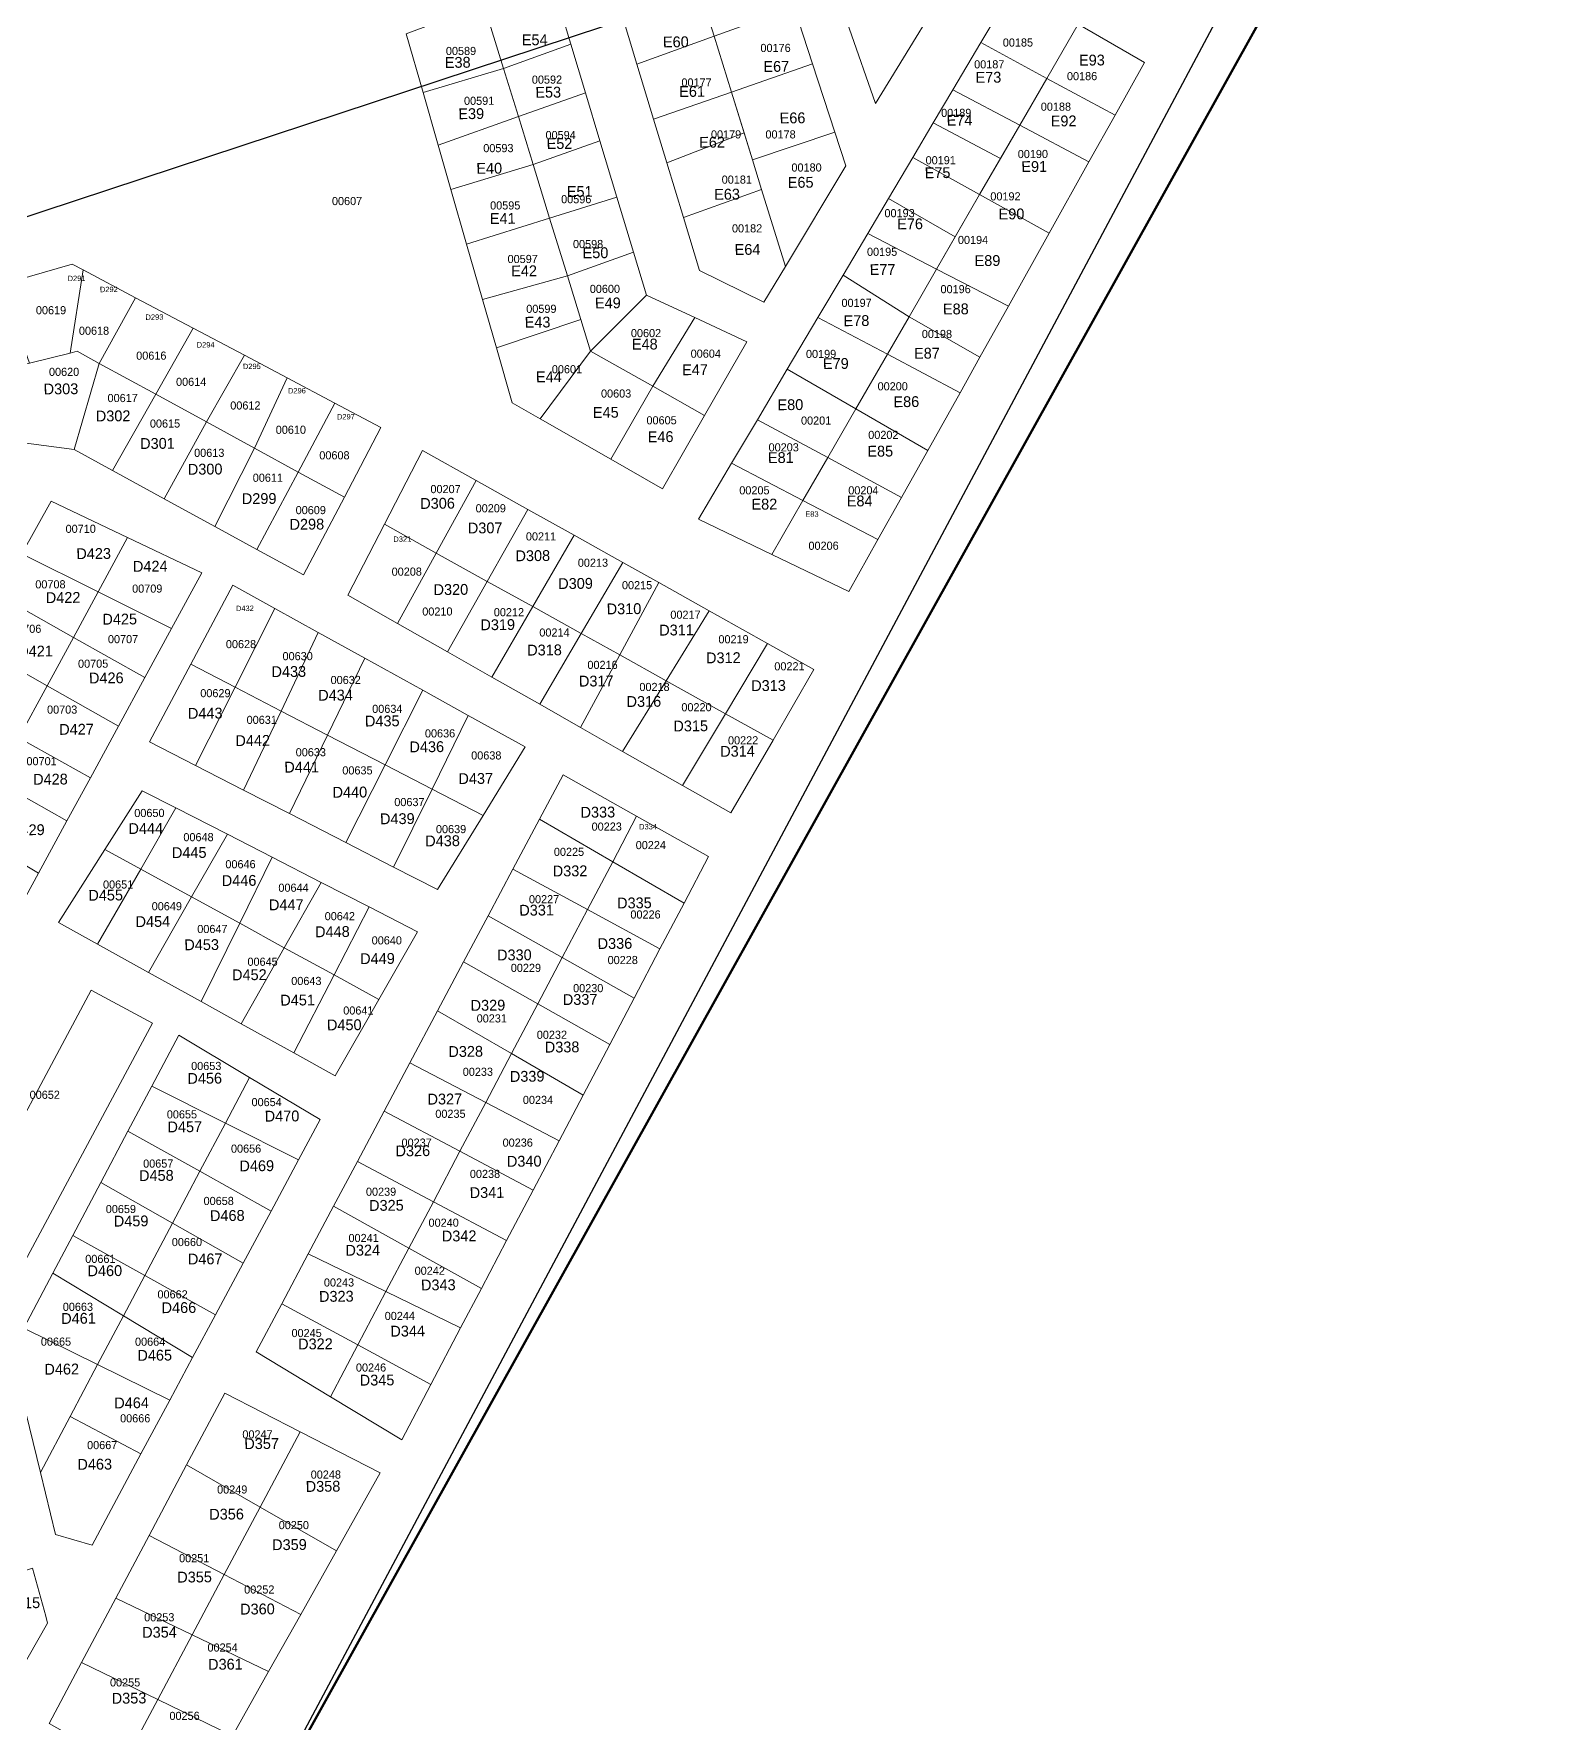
# Model space of a CAD drawing. Header units: metres. Extents: x 245225 to 248406, y 1633796 to 1637634.
# Drawn here: x 248127.4 to 248405.6, y 1634529 to 1634840.9 of the extents above; entities that cross this region are included whole.
import ezdxf
from ezdxf.enums import TextEntityAlignment as Align

# ---------------------------------------------------------------- set-up
doc = ezdxf.new("R2010")
doc.units = ezdxf.units.M
doc.header["$MEASUREMENT"] = 0
for name, color, linetype in [('historique_numero_parcelle', 7, 'Continuous'), ('limites_sections', 7, 'Continuous'), ('numero_lot', 7, 'Continuous')]:
    doc.layers.add(name, color=color, linetype=linetype)
doc.layers.add('Limites_Communes', color=7, linetype='Continuous', lineweight=211, plot=False)
doc.layers.add('LIMITES_PARCELLES', color=7, linetype='Continuous', lineweight=0, true_color=0xffffff)
doc.styles.add('Style-FANCY', font='FANCY.shx')
doc.styles.add('Style-WORKING', font='WORKING.shx')

msp = doc.modelspace()

# ---------------------------------------------------------------- linework, layer by layer
at = {"layer": 'Limites_Communes', "color": 210, "lineweight": 80, "flags": 128}
msp.add_lwpolyline([(248359.7581, 1635572.275), (248054, 1635163), (248403, 1634932), (247921.6958, 1634066.3692), (247944, 1634048), (247854, 1633828), (247757.3136, 1633862.8869), (247659.1646, 1633895.42), (247213.4779, 1634048.8798)], dxfattribs=at)
at = {"layer": 'limites_parcelles', "flags": 128}
for points in [[(248244.262, 1634817.111), (248258.514, 1634822.616), (248260.06, 1634817.628), (248261.749, 1634812.175), (248247.321, 1634807.023), (248244.262, 1634817.111)], [(248266.148, 1634797.978), (248261.749, 1634812.175), (248260.06, 1634817.628), (248275.268, 1634822.735), (248277.282, 1634816.534), (248266.148, 1634797.978)], [(248266.148, 1634797.978), (248262.201, 1634791.398), (248250.294, 1634797.219), (248247.321, 1634807.023), (248261.749, 1634812.175), (248266.148, 1634797.978)], [(248225.937, 1634796.203), (248238.112, 1634800.601), (248240.505, 1634792.655), (248230.209, 1634782.33), (248228.405, 1634788.19), (248225.937, 1634796.203)], [(248136.52, 1634797.34), (248134.175, 1634781.985), (248126.633, 1634780.115), (248121.554, 1634794.625), (248134.495, 1634798.411), (248136.52, 1634797.34)], [(248146.237, 1634792.2), (248139.51, 1634780.062), (248135.421, 1634782.294), (248134.175, 1634781.985), (248136.52, 1634797.34), (248146.237, 1634792.2)], [(248230.209, 1634782.33), (248220.918, 1634769.83), (248215.7, 1634772.811), (248212.806, 1634782.915), (248228.405, 1634788.19), (248230.209, 1634782.33)], [(248139.51, 1634780.062), (248134.892, 1634764.148), (248126.028, 1634765.338), (248122.616, 1634779.119), (248126.633, 1634780.115), (248134.175, 1634781.985), (248135.421, 1634782.294), (248139.51, 1634780.062)], [(248139.214, 1634595.227), (248134.147, 1634585.647), (248128.664, 1634575.281), (248123.25, 1634597.46), (248125.621, 1634601.948), (248139.214, 1634595.227)], [(248147.223, 1634578.729), (248138.199, 1634561.873), (248131.452, 1634563.858), (248128.664, 1634575.281), (248134.147, 1634585.647), (248147.223, 1634578.729)], [(248129.997, 1634547.453), (248120.982, 1634531.757), (248117.522, 1634533.101), (248114.506, 1634544.452), (248112.294, 1634552.852), (248127.172, 1634557.629), (248129.631, 1634548.773), (248129.997, 1634547.453)]]:
    msp.add_lwpolyline(points, close=True, dxfattribs=at)
at = {"layer": 'limites_parcelles'}
for points in [[(248299.428, 1634855.295), (248282.759, 1634828.043), (248268.207, 1634869.848)], [(248267.792, 1634845.763), (248252.979, 1634840.481), (248250.062, 1634849.898), (248264.975, 1634854.44)], [(248226.552, 1634838.991), (248214.143, 1634834.501), (248210.525, 1634846.252), (248222.976, 1634850.864)], [(248252.979, 1634840.481), (248238.748, 1634835.292), (248235.65, 1634845.508), (248250.062, 1634849.898)], [(248320.18, 1634842.708), (248314.399, 1634832.698), (248302.227, 1634839.285), (248308.304, 1634849.541)], [(248214.143, 1634834.501), (248199.301, 1634830.07), (248196.187, 1634840.942), (248210.525, 1634846.252)], [(248252.979, 1634840.481), (248267.792, 1634845.763), (248271.155, 1634835.405), (248256.177, 1634830.159)], [(248238.748, 1634835.292), (248252.979, 1634840.481), (248256.177, 1634830.159), (248241.829, 1634825.133)], [(248326.994, 1634825.882), (248314.399, 1634832.698), (248320.18, 1634842.708), (248332.448, 1634835.65)], [(248214.143, 1634834.501), (248226.552, 1634838.991), (248229.244, 1634830.049), (248216.875, 1634825.631)], [(248314.399, 1634832.698), (248309.393, 1634824.03), (248297.057, 1634830.561), (248302.227, 1634839.285)], [(248199.301, 1634830.07), (248214.143, 1634834.501), (248216.875, 1634825.631), (248202.085, 1634820.349)], [(248275.268, 1634822.735), (248260.06, 1634817.628), (248256.177, 1634830.159), (248271.155, 1634835.405)], [(248326.994, 1634825.882), (248322.18, 1634817.261), (248309.393, 1634824.03), (248314.399, 1634832.698)], [(248231.923, 1634821.154), (248219.605, 1634816.765), (248216.875, 1634825.631), (248229.244, 1634830.049)], [(248258.514, 1634822.616), (248244.262, 1634817.111), (248241.829, 1634825.133), (248256.177, 1634830.159)], [(248305.836, 1634817.87), (248293.447, 1634824.468), (248297.057, 1634830.561), (248309.393, 1634824.03)], [(248219.605, 1634816.765), (248204.434, 1634812.147), (248202.085, 1634820.349), (248216.875, 1634825.631)], [(248305.836, 1634817.87), (248301.998, 1634811.225), (248289.657, 1634818.073), (248293.447, 1634824.468)], [(248322.18, 1634817.261), (248314.833, 1634804.103), (248301.998, 1634811.225), (248309.393, 1634824.03)], [(248219.605, 1634816.765), (248231.923, 1634821.154), (248235.049, 1634810.774), (248222.644, 1634806.896)], [(248204.434, 1634812.147), (248219.605, 1634816.765), (248222.644, 1634806.896), (248207.311, 1634802.103)], [(248297.504, 1634803.442), (248285.164, 1634810.491), (248289.657, 1634818.073), (248301.998, 1634811.225)], [(248238.112, 1634800.601), (248225.937, 1634796.203), (248222.644, 1634806.896), (248235.049, 1634810.774)], [(248297.504, 1634803.442), (248294.06, 1634797.479), (248281.357, 1634804.068), (248285.164, 1634810.491)], [(248314.833, 1634804.103), (248307.299, 1634790.611), (248294.06, 1634797.479), (248301.998, 1634811.225)], [(248225.937, 1634796.203), (248210.248, 1634791.848), (248207.311, 1634802.103), (248222.644, 1634806.896)], [(248288.97, 1634788.664), (248276.798, 1634796.374), (248281.357, 1634804.068), (248294.06, 1634797.479)], [(248302.05, 1634781.211), (248288.97, 1634788.664), (248294.06, 1634797.479), (248307.299, 1634790.611)], [(248210.248, 1634791.848), (248225.937, 1634796.203), (248228.405, 1634788.19), (248212.806, 1634782.915)], [(248288.97, 1634788.664), (248284.983, 1634781.761), (248272.169, 1634788.562), (248276.798, 1634796.374)], [(248156.868, 1634786.576), (248149.942, 1634774.366), (248139.51, 1634780.062), (248146.237, 1634792.2)], [(248249.43, 1634788.511), (248241.71, 1634775.842), (248230.209, 1634782.33), (248240.505, 1634792.655)], [(248241.71, 1634775.842), (248249.43, 1634788.511), (248259.026, 1634784.056), (248251.237, 1634770.468)], [(248279.153, 1634771.665), (248266.494, 1634778.986), (248272.169, 1634788.562), (248284.983, 1634781.761)], [(248302.05, 1634781.211), (248298.385, 1634774.646), (248284.983, 1634781.761), (248288.97, 1634788.664)], [(248166.312, 1634781.58), (248159.283, 1634769.266), (248149.942, 1634774.366), (248156.868, 1634786.576)], [(248174.207, 1634777.403), (248168.191, 1634764.403), (248159.283, 1634769.266), (248166.312, 1634781.58)], [(248241.71, 1634775.842), (248233.92, 1634762.4), (248220.918, 1634769.83), (248230.209, 1634782.33)], [(248292.432, 1634763.986), (248279.153, 1634771.665), (248284.983, 1634781.761), (248298.385, 1634774.646)], [(248149.942, 1634774.366), (248141.953, 1634760.286), (248134.892, 1634764.148), (248139.51, 1634780.062)], [(248279.153, 1634771.665), (248273.957, 1634762.668), (248260.973, 1634769.669), (248266.494, 1634778.986)], [(248183.016, 1634772.744), (248176.247, 1634760.004), (248168.191, 1634764.403), (248174.207, 1634777.403)], [(248233.92, 1634762.4), (248241.71, 1634775.842), (248251.237, 1634770.468), (248243.481, 1634756.936)], [(248159.283, 1634769.266), (248151.496, 1634755.067), (248141.953, 1634760.286), (248149.942, 1634774.366)], [(248184.755, 1634755.359), (248176.247, 1634760.004), (248183.016, 1634772.744), (248191.513, 1634768.249)], [(248292.432, 1634763.986), (248287.591, 1634755.315), (248273.957, 1634762.668), (248279.153, 1634771.665)], [(248168.191, 1634764.403), (248160.86, 1634749.946), (248151.496, 1634755.067), (248159.283, 1634769.266)], [(248269.383, 1634754.749), (248256.203, 1634761.62), (248260.973, 1634769.669), (248273.957, 1634762.668)], [(248176.247, 1634760.004), (248168.602, 1634745.713), (248160.86, 1634749.946), (248168.191, 1634764.403)], [(248209.096, 1634758.46), (248201.708, 1634745.041), (248192.136, 1634750.356), (248199.188, 1634764.013)], [(248283.241, 1634747.526), (248269.383, 1634754.749), (248273.957, 1634762.668), (248287.591, 1634755.315)], [(248184.755, 1634755.359), (248177.225, 1634740.997), (248168.602, 1634745.713), (248176.247, 1634760.004)], [(248269.383, 1634754.749), (248263.632, 1634744.79), (248250.096, 1634751.314), (248256.203, 1634761.62)], [(248218.624, 1634753.12), (248211.111, 1634739.82), (248201.708, 1634745.041), (248209.096, 1634758.46)], [(248144.732, 1634747.921), (248139.31, 1634737.901), (248125.206, 1634744.929), (248130.659, 1634754.623)], [(248227.171, 1634748.33), (248219.509, 1634735.157), (248211.111, 1634739.82), (248218.624, 1634753.12)], [(248283.241, 1634747.526), (248277.879, 1634737.922), (248263.632, 1634744.79), (248269.383, 1634754.749)], [(248201.708, 1634745.041), (248194.553, 1634732.045), (248185.375, 1634737.262), (248192.136, 1634750.356)], [(248152.87, 1634731.145), (248139.31, 1634737.901), (248144.732, 1634747.921), (248158.44, 1634741.393)], [(248236.133, 1634743.308), (248228.455, 1634730.19), (248219.509, 1634735.157), (248227.171, 1634748.33)], [(248139.31, 1634737.901), (248134.755, 1634729.483), (248120.894, 1634737.263), (248125.206, 1634744.929)], [(248211.111, 1634739.82), (248203.762, 1634726.81), (248194.553, 1634732.045), (248201.708, 1634745.041)], [(248242.78, 1634739.583), (248235.572, 1634726.238), (248228.455, 1634730.19), (248236.133, 1634743.308)], [(248134.755, 1634729.483), (248129.92, 1634720.549), (248115.942, 1634728.46), (248120.894, 1634737.263)], [(248152.87, 1634731.145), (248147.944, 1634722.081), (248134.755, 1634729.483), (248139.31, 1634737.901)], [(248171.948, 1634734.787), (248164.582, 1634720.268), (248156.391, 1634724.506), (248164.142, 1634739.107)], [(248219.509, 1634735.157), (248211.947, 1634722.157), (248203.762, 1634726.81), (248211.111, 1634739.82)], [(248252.086, 1634734.368), (248244.15, 1634721.475), (248235.572, 1634726.238), (248242.78, 1634739.583)], [(248179.95, 1634730.359), (248173.073, 1634715.876), (248164.582, 1634720.268), (248171.948, 1634734.787)], [(248228.455, 1634730.19), (248220.807, 1634717.121), (248211.947, 1634722.157), (248219.509, 1634735.157)], [(248262.879, 1634728.319), (248255.126, 1634715.381), (248244.15, 1634721.475), (248252.086, 1634734.368)], [(248129.92, 1634720.549), (248124.706, 1634710.914), (248110.529, 1634718.836), (248115.942, 1634728.46)], [(248147.944, 1634722.081), (248143.068, 1634713.109), (248129.92, 1634720.549), (248134.755, 1634729.483)], [(248188.519, 1634725.617), (248181.642, 1634711.442), (248173.073, 1634715.876), (248179.95, 1634730.359)], [(248235.572, 1634726.238), (248228.336, 1634712.841), (248220.807, 1634717.121), (248228.455, 1634730.19)], [(248263.872, 1634710.525), (248255.126, 1634715.381), (248262.879, 1634728.319), (248271.417, 1634723.534)], [(248199.208, 1634719.703), (248192.274, 1634705.942), (248181.642, 1634711.442), (248188.519, 1634725.617)], [(248244.15, 1634721.475), (248236.113, 1634708.42), (248228.336, 1634712.841), (248235.572, 1634726.238)], [(248164.582, 1634720.268), (248157.257, 1634705.83), (248148.783, 1634710.173), (248156.391, 1634724.506)], [(248143.068, 1634713.109), (248137.875, 1634703.555), (248124.706, 1634710.914), (248129.92, 1634720.549)], [(248173.073, 1634715.876), (248166.141, 1634701.277), (248157.257, 1634705.83), (248164.582, 1634720.268)], [(248207.623, 1634715.046), (248200.935, 1634701.461), (248192.274, 1634705.942), (248199.208, 1634719.703)], [(248255.126, 1634715.381), (248247.185, 1634702.127), (248236.113, 1634708.42), (248244.15, 1634721.475)], [(248181.642, 1634711.442), (248174.606, 1634696.94), (248166.141, 1634701.277), (248173.073, 1634715.876)], [(248210.346, 1634696.592), (248200.935, 1634701.461), (248207.623, 1634715.046), (248218.104, 1634709.246)], [(248263.872, 1634710.525), (248256.071, 1634697.076), (248247.185, 1634702.127), (248255.126, 1634715.381)], [(248137.875, 1634703.555), (248133.546, 1634695.59), (248120.426, 1634703.003), (248124.706, 1634710.914)], [(248192.274, 1634705.942), (248185.044, 1634691.591), (248174.606, 1634696.94), (248181.642, 1634711.442)], [(248133.546, 1634695.59), (248128.321, 1634685.975), (248115.396, 1634693.709), (248120.426, 1634703.003)], [(248200.935, 1634701.461), (248193.853, 1634687.077), (248185.044, 1634691.591), (248192.274, 1634705.942)], [(248238.701, 1634696.458), (248234.276, 1634688.064), (248220.755, 1634695.887), (248225.115, 1634704.087)], [(248153.673, 1634697.99), (248147.174, 1634686.7), (248140.558, 1634690.323), (248147.46, 1634701.177)], [(248210.346, 1634696.592), (248201.964, 1634682.92), (248193.853, 1634687.077), (248200.935, 1634701.461)], [(248163.161, 1634693.124), (248156.562, 1634681.557), (248147.174, 1634686.7), (248153.673, 1634697.99)], [(248128.321, 1634685.975), (248123.634, 1634677.351), (248110.708, 1634685.045), (248115.396, 1634693.709)], [(248234.276, 1634688.064), (248229.616, 1634679.222), (248215.867, 1634686.693), (248220.755, 1634695.887)], [(248247.463, 1634680.433), (248234.276, 1634688.064), (248238.701, 1634696.458), (248251.97, 1634689.006)], [(248171.459, 1634688.869), (248165.447, 1634676.69), (248156.562, 1634681.557), (248163.161, 1634693.124)], [(248147.174, 1634686.7), (248139.193, 1634672.837), (248131.981, 1634676.835), (248140.558, 1634690.323)], [(248180.5, 1634684.232), (248173.672, 1634672.185), (248165.447, 1634676.69), (248171.459, 1634688.869)], [(248247.463, 1634680.433), (248243.002, 1634671.949), (248229.616, 1634679.222), (248234.276, 1634688.064)], [(248156.562, 1634681.557), (248148.608, 1634667.617), (248139.193, 1634672.837), (248147.174, 1634686.7)], [(248189.334, 1634679.702), (248182.861, 1634667.151), (248173.672, 1634672.185), (248180.5, 1634684.232)], [(248229.616, 1634679.222), (248224.95, 1634670.371), (248211.286, 1634678.077), (248215.867, 1634686.693)], [(248165.447, 1634676.69), (248158.313, 1634662.237), (248148.608, 1634667.617), (248156.562, 1634681.557)], [(248191.115, 1634662.63), (248182.861, 1634667.151), (248189.334, 1634679.702), (248198.262, 1634675.123)], [(248224.95, 1634670.371), (248220.448, 1634661.83), (248206.766, 1634669.575), (248211.286, 1634678.077)], [(248243.002, 1634671.949), (248238.234, 1634662.88), (248224.95, 1634670.371), (248229.616, 1634679.222)], [(248173.672, 1634672.185), (248165.709, 1634658.136), (248158.313, 1634662.237), (248165.447, 1634676.69)], [(248182.861, 1634667.151), (248175.432, 1634652.746), (248165.709, 1634658.136), (248173.672, 1634672.185)], [(248220.448, 1634661.83), (248215.601, 1634652.634), (248201.957, 1634660.531), (248206.766, 1634669.575)], [(248238.234, 1634662.88), (248233.729, 1634654.313), (248220.448, 1634661.83), (248224.95, 1634670.371)], [(248191.115, 1634662.63), (248183.046, 1634648.524), (248175.432, 1634652.746), (248182.861, 1634667.151)], [(248137.998, 1634664.34), (248149.375, 1634658.255), (248120.271, 1634604.015), (248115.508, 1634622.271)], [(248215.601, 1634652.634), (248210.841, 1634643.604), (248196.849, 1634650.923), (248201.957, 1634660.531)], [(248233.729, 1634654.313), (248228.822, 1634644.982), (248215.601, 1634652.634), (248220.448, 1634661.83)], [(248167.261, 1634648.246), (248162.789, 1634639.793), (248149.218, 1634646.621), (248154.207, 1634656.065)], [(248210.841, 1634643.604), (248206.092, 1634634.595), (248192.107, 1634642.005), (248196.849, 1634650.923)], [(248228.822, 1634644.982), (248224.375, 1634636.524), (248210.841, 1634643.604), (248215.601, 1634652.634)], [(248176.28, 1634633.006), (248162.789, 1634639.793), (248167.261, 1634648.246), (248180.268, 1634640.455)], [(248162.789, 1634639.793), (248158.084, 1634630.898), (248144.824, 1634638.302), (248149.218, 1634646.621)], [(248206.092, 1634634.595), (248201.183, 1634625.282), (248187.156, 1634632.693), (248192.107, 1634642.005)], [(248224.375, 1634636.524), (248219.598, 1634627.439), (248206.092, 1634634.595), (248210.841, 1634643.604)], [(248158.084, 1634630.898), (248153.015, 1634621.316), (248139.807, 1634628.805), (248144.824, 1634638.302)], [(248176.28, 1634633.006), (248171.224, 1634623.56), (248158.084, 1634630.898), (248162.789, 1634639.793)], [(248219.598, 1634627.439), (248214.708, 1634618.137), (248201.183, 1634625.282), (248206.092, 1634634.595)], [(248201.183, 1634625.282), (248196.663, 1634616.707), (248182.771, 1634624.445), (248187.156, 1634632.693)], [(248153.015, 1634621.316), (248147.912, 1634611.668), (248134.657, 1634619.054), (248139.807, 1634628.805)], [(248171.224, 1634623.56), (248166.062, 1634613.919), (248153.015, 1634621.316), (248158.084, 1634630.898)], [(248214.708, 1634618.137), (248210.038, 1634609.256), (248196.663, 1634616.707), (248201.183, 1634625.282)], [(248196.663, 1634616.707), (248192.431, 1634608.678), (248178.099, 1634615.657), (248182.771, 1634624.445)], [(248147.912, 1634611.668), (248143.974, 1634604.224), (248130.964, 1634612.062), (248134.657, 1634619.054)], [(248166.062, 1634613.919), (248160.963, 1634604.395), (248147.912, 1634611.668), (248153.015, 1634621.316)], [(248192.431, 1634608.678), (248187.253, 1634598.856), (248173.206, 1634606.455), (248178.099, 1634615.657)], [(248210.038, 1634609.256), (248206.207, 1634601.97), (248192.431, 1634608.678), (248196.663, 1634616.707)], [(248143.974, 1634604.224), (248139.214, 1634595.227), (248125.621, 1634601.948), (248130.964, 1634612.062)], [(248160.963, 1634604.395), (248156.751, 1634596.526), (248143.974, 1634604.224), (248147.912, 1634611.668)], [(248187.253, 1634598.856), (248182.207, 1634589.283), (248168.494, 1634597.592), (248173.206, 1634606.455)], [(248206.207, 1634601.97), (248200.735, 1634591.563), (248187.253, 1634598.856), (248192.431, 1634608.678)], [(248156.751, 1634596.526), (248152.53, 1634588.642), (248139.214, 1634595.227), (248143.974, 1634604.224)], [(248200.735, 1634591.563), (248195.349, 1634581.32), (248182.207, 1634589.283), (248187.253, 1634598.856)], [(248152.53, 1634588.642), (248147.223, 1634578.729), (248134.147, 1634585.647), (248139.214, 1634595.227)], [(248176.607, 1634582.792), (248169.224, 1634568.906), (248155.638, 1634576.682), (248162.673, 1634589.919)], [(248183.302, 1634560.848), (248169.224, 1634568.906), (248176.607, 1634582.792), (248191.381, 1634575.235)], [(248169.224, 1634568.906), (248162.593, 1634556.433), (248148.713, 1634563.653), (248155.638, 1634576.682)], [(248183.302, 1634560.848), (248176.702, 1634549.095), (248162.593, 1634556.433), (248169.224, 1634568.906)], [(248162.593, 1634556.433), (248156.678, 1634545.307), (248142.577, 1634552.108), (248148.713, 1634563.653)], [(248176.702, 1634549.095), (248170.761, 1634538.515), (248156.678, 1634545.307), (248162.593, 1634556.433)], [(248156.678, 1634545.307), (248150.325, 1634533.359), (248136.249, 1634540.201), (248142.577, 1634552.108)], [(248170.761, 1634538.515), (248164.104, 1634526.661), (248150.325, 1634533.359), (248156.678, 1634545.307)], [(248150.325, 1634533.359), (248143.894, 1634521.262), (248130.279, 1634528.968), (248136.249, 1634540.201)], [(248164.104, 1634526.661), (248156.93, 1634513.885), (248143.894, 1634521.262), (248150.325, 1634533.359)]]:
    msp.add_3dface(points, dxfattribs=at)
at = {"layer": 'limites_sections'}
msp.add_line((248158.787913, 1634492.781925), (248355.564, 1634862.024), dxfattribs=at)
at = {"layer": 'limites_sections', "flags": 128}
msp.add_lwpolyline([(248016.729, 1635190.575), (248105.364, 1635133.689), (248324.308, 1634990.153), (248405.641, 1634932.819), (248395.6657, 1634939.6467), (248358.2927, 1634948.5101), (248343.6083, 1634951.1295), (248329.6304, 1634960.8384), (248375.044866, 1634889.564273), (248373.677907, 1634887.63176), (248366.4439, 1634882.8245), (248358.7797, 1634877.7313), (248357.3362, 1634876.7721), (248350.573, 1634872.2777), (248337.9533, 1634869.5097), (248293.8382, 1634859.8335), (248269.3309, 1634854.4581), (247970.3807, 1634755.7376), (247970.3807, 1634755.7376), (247922.9331, 1634741.7099), (247785.800341, 1634694.735047), (247783.534, 1634753.015), (247657.284, 1634763.969)], dxfattribs=at)

# ---------------------------------------------------------------- texts
at = {"layer": 'historique_numero_parcelle', "style": 'Style-FANCY'}
for s, p in [('00589', (248206.283229, 1634837.752769)), ('00176', (248264.337101, 1634838.314353)), ('00185', (248309.066101, 1634839.312353)), ('00187', (248303.777101, 1634835.288353)), ('00592', (248222.149229, 1634832.462769)), ('00177', (248249.753101, 1634831.940353)), ('00186', (248320.907101, 1634833.103353)), ('00591', (248209.627053, 1634828.553367)), ('00188', (248316.079101, 1634827.468353)), ('00189', (248297.684101, 1634826.318353)), ('00594', (248224.671394, 1634822.228918)), ('00179', (248255.206101, 1634822.346353)), ('00178', (248265.257101, 1634822.346353)), ('00593', (248213.181229, 1634819.813769)), ('00191', (248294.818925, 1634817.579952)), ('00190', (248311.825101, 1634818.729353)), ('00180', (248270.053101, 1634816.235353)), ('00181', (248257.185925, 1634814.000952)), ('00607', (248185.252229, 1634810.042769)), ('00595', (248214.446229, 1634809.234769)), ('00596', (248227.552229, 1634810.384769)), ('00192', (248306.767101, 1634810.910353)), ('00193', (248287.222101, 1634807.805353)), ('00598', (248229.736229, 1634802.104769)), ('00182', (248259.082101, 1634804.999353)), ('00194', (248300.781266, 1634802.860502)), ('00597', (248217.665229, 1634799.344769)), ('00195', (248284.003101, 1634800.675353)), ('00600', (248232.840229, 1634793.825769)), ('00196', (248297.569101, 1634793.776353)), ('00619', (248130.618101, 1634789.890353)), ('00599', (248221.114229, 1634790.145769)), ('00197', (248279.290101, 1634791.246353)), ('00618', (248138.551101, 1634786.096353)), ('00602', (248240.428229, 1634785.660769)), ('00198', (248294.120101, 1634785.497353)), ('00616', (248149.127101, 1634781.496353)), ('00604', (248251.458394, 1634781.866918)), ('00199', (248272.737101, 1634781.817353)), ('00620', (248133.029229, 1634778.506769)), ('00601', (248225.837053, 1634778.991367)), ('00614', (248156.478266, 1634776.666502)), ('00603', (248234.910229, 1634774.506769)), ('00200', (248285.955229, 1634775.837769)), ('00617', (248143.839101, 1634773.677353)), ('00612', (248166.487101, 1634772.297353)), ('00615', (248151.657101, 1634768.962353)), ('00610', (248174.880101, 1634767.812353)), ('00605', (248243.302229, 1634769.562769)), ('00201', (248271.823053, 1634769.513367)), ('00203', (248265.836229, 1634764.568769)), ('00202', (248284.230229, 1634766.867769)), ('00613', (248159.819101, 1634763.557353)), ('00608', (248182.924229, 1634763.097769)), ('00611', (248170.634925, 1634758.957952)), ('00207', (248203.431229, 1634756.863769)), ('00205', (248260.433229, 1634756.633769)), ('00204', (248280.545394, 1634756.633918)), ('00609', (248178.555229, 1634752.978769)), ('00209', (248211.774229, 1634753.315769)), ('00710', (248136.094101, 1634749.526353)), ('00211', (248221.048925, 1634748.124952)), ('00206', (248273.194229, 1634746.399769)), ('00213', (248230.631101, 1634743.262353)), ('00208', (248196.270229, 1634741.619769)), ('00708', (248130.507229, 1634739.275769)), ('00709', (248148.376229, 1634738.487769)), ('00215', (248238.778101, 1634739.122353)), ('00210', (248201.923101, 1634734.260353)), ('00212', (248215.128101, 1634734.128353)), ('00217', (248247.712101, 1634733.668353)), ('00706', (248126.040229, 1634731.062769)), ('00214', (248223.530266, 1634730.383502)), ('00707', (248143.909229, 1634729.156769)), ('00628', (248165.679229, 1634728.240769)), ('00219', (248256.581101, 1634729.134353)), ('00705', (248138.390229, 1634724.622769)), ('00630', (248176.133229, 1634726.014769)), ('00216', (248232.405101, 1634724.403353)), ('00221', (248266.901053, 1634724.140367)), ('00632', (248185.002229, 1634721.612769)), ('00629', (248160.957229, 1634719.181769)), ('00218', (248241.997101, 1634720.329353)), ('00703', (248132.675229, 1634716.146769)), ('00634', (248192.681394, 1634716.289918)), ('00220', (248249.745229, 1634716.583769)), ('00631', (248169.507053, 1634714.253367)), ('00636', (248202.411229, 1634711.755769)), ('00222', (248258.351229, 1634710.472769)), ('00701', (248128.874053, 1634706.618367)), ('00633', (248178.564229, 1634708.273769)), ('00638', (248210.951229, 1634707.681769)), ('00635', (248187.170229, 1634704.922769)), ('00637', (248196.761229, 1634699.073769)), ('00650', (248148.775229, 1634697.061769)), ('00639', (248204.447229, 1634694.080769)), ('00223', (248233.175229, 1634694.547769)), ('00648', (248157.834394, 1634692.593918)), ('00225', (248226.211229, 1634689.882769)), ('00224', (248241.314394, 1634691.130918)), ('00646', (248165.586394, 1634687.599918)), ('00651', (248143.003053, 1634683.854367)), ('00644', (248175.368559, 1634683.263066)), ('00227', (248221.613229, 1634681.142769)), ('00649', (248151.987394, 1634679.845918)), ('00642', (248183.915394, 1634678.005918)), ('00226', (248240.336229, 1634678.317769)), ('00647', (248160.396394, 1634675.640918)), ('00640', (248192.587394, 1634673.537918)), ('00645', (248169.659394, 1634669.594918)), ('00229', (248218.262229, 1634668.461769)), ('00228', (248236.131229, 1634669.906769)), ('00643', (248177.740394, 1634666.046918)), ('00230', (248229.759229, 1634664.715769)), ('00641', (248187.340219, 1634660.593515)), ('00231', (248211.965053, 1634659.130367)), ('00232', (248223.058229, 1634656.107769)), ('00653', (248159.266229, 1634650.346769)), ('00233', (248209.394229, 1634649.273769)), ('00652', (248129.461229, 1634645.028769)), ('00654', (248170.411394, 1634643.676918)), ('00234', (248220.489394, 1634644.082918)), ('00655', (248154.778229, 1634641.412769)), ('00235', (248204.335229, 1634641.520769)), ('00656', (248166.619229, 1634635.087769)), ('00237', (248198.094229, 1634636.197769)), ('00236', (248216.751229, 1634636.197769)), ('00657', (248150.409229, 1634632.327769)), ('00238', (248210.708229, 1634630.415769)), ('00658', (248161.560229, 1634625.428769)), ('00239', (248191.525229, 1634627.129769)), ('00659', (248143.511229, 1634623.933769)), ('00240', (248203.080394, 1634621.412918)), ('00241', (248188.308219, 1634618.587515)), ('00660', (248155.697229, 1634617.839769)), ('00661', (248139.726053, 1634614.734367)), ('00242', (248200.518394, 1634612.542918)), ('00243', (248183.766394, 1634610.373918)), ('00663', (248135.578229, 1634605.879769)), ('00662', (248153.053229, 1634608.179769)), ('00244', (248194.993559, 1634604.197066)), ('00665', (248131.531229, 1634599.449769)), ('00664', (248148.907394, 1634599.440918)), ('00245', (248177.788394, 1634601.043918)), ('00246', (248189.679394, 1634594.669918)), ('00666', (248146.155229, 1634585.296769)), ('00247', (248168.722394, 1634582.332918)), ('00667', (248140.062229, 1634580.351769)), ('00248', (248181.335394, 1634574.907918)), ('00249', (248164.058394, 1634572.147918)), ('00250', (248175.430229, 1634565.576769)), ('00251', (248157.044053, 1634559.466367)), ('00252', (248169.057229, 1634553.683769)), ('00253', (248150.597229, 1634548.557769)), ('00254', (248162.284394, 1634542.972918)), ('00255', (248144.291229, 1634536.533769)), ('00256', (248155.262229, 1634530.356769))]:
    msp.add_text(s, height=1.499994, rotation=0.1323, dxfattribs=at).set_placement(p, align=Align.MIDDLE_CENTER)
at = {"layer": 'numero_lot', "linetype": 'Continuous'}
for s, height, style, p in [('E54', 1.999992, 'Style-WORKING', (248217.516, 1634838.789688)), ('E60', 1.999992, 'Style-WORKING', (248243.561, 1634838.409688)), ('E93', 1.999992, 'Style-WORKING', (248320.352, 1634835.042688)), ('E38', 1.999992, 'Style-WORKING', (248203.307, 1634834.622688)), ('E67', 1.999992, 'Style-WORKING', (248262.1, 1634833.876688)), ('E73', 1.999992, 'Style-WORKING', (248301.249, 1634831.870688)), ('E53', 1.999992, 'Style-WORKING', (248220.01, 1634829.112688)), ('E61', 1.999992, 'Style-WORKING', (248246.557, 1634829.260688)), ('E39', 1.999992, 'Style-WORKING', (248205.8, 1634825.151688)), ('E66', 1.999992, 'Style-WORKING', (248265.097, 1634824.371688)), ('E74', 1.999992, 'Style-WORKING', (248295.917, 1634823.952688)), ('E92', 1.999992, 'Style-WORKING', (248315.131, 1634823.805688)), ('E52', 1.999992, 'Style-WORKING', (248222.092, 1634819.641688)), ('E62', 1.999992, 'Style-WORKING', (248250.239, 1634819.884688)), ('E40', 1.999992, 'Style-WORKING', (248209.119, 1634815.065688)), ('E75', 1.999992, 'Style-WORKING', (248291.863, 1634814.252688)), ('E91', 1.999992, 'Style-WORKING', (248309.701, 1634815.394688)), ('E51', 1.999992, 'Style-WORKING', (248225.819, 1634810.792688)), ('E63', 1.999992, 'Style-WORKING', (248253.008, 1634810.277688)), ('E65', 1.999992, 'Style-WORKING', (248266.597, 1634812.472688)), ('E41', 1.999992, 'Style-WORKING', (248211.612, 1634805.800688)), ('E76', 1.999992, 'Style-WORKING', (248286.789, 1634804.805688)), ('E90', 1.999992, 'Style-WORKING', (248305.507, 1634806.636688)), ('E50', 1.999992, 'Style-WORKING', (248228.728, 1634799.468688)), ('E64', 1.999992, 'Style-WORKING', (248256.791, 1634800.087688)), ('E89', 1.999992, 'Style-WORKING', (248301.074, 1634798.028688)), ('E42', 1.999992, 'Style-WORKING', (248215.547, 1634796.128688)), ('E77', 1.999992, 'Style-WORKING', (248281.713, 1634796.378688)), ('D291', 0.999996, 'Style-FANCY', (248133.685, 1634795.247688)), ('D292', 0.999996, 'Style-FANCY', (248139.639, 1634793.208688)), ('E49', 1.999992, 'Style-WORKING', (248231.015, 1634790.203688)), ('E88', 1.999992, 'Style-WORKING', (248295.238, 1634789.094688)), ('D293', 0.999996, 'Style-FANCY', (248148.061, 1634788.095688)), ('E43', 1.999992, 'Style-WORKING', (248218.04, 1634786.657688)), ('E78', 1.999992, 'Style-WORKING', (248276.894, 1634786.931688)), ('E48', 1.999992, 'Style-WORKING', (248237.827, 1634782.598688)), ('D294', 0.999996, 'Style-FANCY', (248157.511, 1634782.989688)), ('E79', 1.999992, 'Style-WORKING', (248273.091, 1634779.017688)), ('E87', 1.999992, 'Style-WORKING', (248289.903, 1634780.920688)), ('D295', 0.999996, 'Style-FANCY', (248166.033, 1634779.005688)), ('E44', 1.999992, 'Style-WORKING', (248220.123, 1634776.568688)), ('E47', 1.999992, 'Style-WORKING', (248247.103, 1634777.882688)), ('D303', 1.999992, 'Style-WORKING', (248129.261, 1634774.331688)), ('D296', 0.999996, 'Style-FANCY', (248174.351, 1634774.507688)), ('E45', 1.999992, 'Style-WORKING', (248230.638, 1634770.001688)), ('E80', 1.999992, 'Style-WORKING', (248264.698, 1634771.419688)), ('E86', 1.999992, 'Style-WORKING', (248286.101, 1634771.975688)), ('D302', 1.999992, 'Style-WORKING', (248138.889, 1634769.345688)), ('D297', 0.999996, 'Style-FANCY', (248183.387, 1634769.704688)), ('D301', 1.999992, 'Style-WORKING', (248147.071, 1634764.262688)), ('E46', 1.999992, 'Style-WORKING', (248240.751, 1634765.506688)), ('E81', 1.999992, 'Style-WORKING', (248262.94, 1634761.650688)), ('E85', 1.999992, 'Style-WORKING', (248281.287, 1634762.839688)), ('D300', 1.999992, 'Style-WORKING', (248155.87, 1634759.511688)), ('D299', 1.999992, 'Style-WORKING', (248165.838, 1634754.080688)), ('D306', 1.999992, 'Style-WORKING', (248198.764, 1634753.203688)), ('E82', 1.999992, 'Style-WORKING', (248259.897, 1634753.055688)), ('E84', 1.999992, 'Style-WORKING', (248277.485, 1634753.645688)), ('D298', 1.999992, 'Style-WORKING', (248174.645, 1634749.342688)), ('D307', 1.999992, 'Style-WORKING', (248207.553, 1634748.663688)), ('E83', 0.999996, 'Style-FANCY', (248269.823, 1634751.739688)), ('D321', 0.999996, 'Style-FANCY', (248193.804, 1634747.107688)), ('D423', 1.999992, 'Style-WORKING', (248135.295, 1634743.920688)), ('D424', 1.999992, 'Style-WORKING', (248145.742, 1634741.583688)), ('D308', 1.999992, 'Style-WORKING', (248216.345, 1634743.535688)), ('D309', 1.999992, 'Style-WORKING', (248224.23, 1634738.404688)), ('D422', 1.999992, 'Style-WORKING', (248129.659, 1634735.810688)), ('D320', 1.999992, 'Style-WORKING', (248201.222, 1634737.288688)), ('D432', 0.999996, 'Style-WORKING', (248164.751, 1634734.322688)), ('D310', 1.999992, 'Style-WORKING', (248233.173, 1634733.731688)), ('D425', 1.999992, 'Style-WORKING', (248140.106, 1634731.823688)), ('D319', 1.999992, 'Style-WORKING', (248209.867, 1634730.796688)), ('D311', 1.999992, 'Style-WORKING', (248242.87, 1634729.816688)), ('D421', 1.999992, 'Style-WORKING', (248124.573, 1634725.913688)), ('D318', 1.999992, 'Style-WORKING', (248218.507, 1634726.122688)), ('D312', 1.999992, 'Style-WORKING', (248251.512, 1634724.687688)), ('D426', 1.999992, 'Style-WORKING', (248137.632, 1634720.964688)), ('D433', 1.999992, 'Style-WORKING', (248171.316, 1634722.140688)), ('D317', 1.999992, 'Style-WORKING', (248228.058, 1634720.389688)), ('D313', 1.999992, 'Style-WORKING', (248259.85, 1634719.558688)), ('D434', 1.999992, 'Style-WORKING', (248179.938, 1634717.785688)), ('D316', 1.999992, 'Style-WORKING', (248236.847, 1634716.624688)), ('D443', 1.999992, 'Style-WORKING', (248155.888, 1634714.444688)), ('D427', 1.999992, 'Style-WORKING', (248132.133, 1634711.480688)), ('D435', 1.999992, 'Style-WORKING', (248188.562, 1634713.019688)), ('D315', 1.999992, 'Style-WORKING', (248245.487, 1634712.101688)), ('D442', 1.999992, 'Style-WORKING', (248164.649, 1634709.405688)), ('D436', 1.999992, 'Style-WORKING', (248196.775, 1634708.252688)), ('D314', 1.999992, 'Style-WORKING', (248254.127, 1634707.427688)), ('D441', 1.999992, 'Style-WORKING', (248173.682, 1634704.503688)), ('D428', 1.999992, 'Style-WORKING', (248127.322, 1634702.270688)), ('D437', 1.999992, 'Style-WORKING', (248205.811, 1634702.393688)), ('D440', 1.999992, 'Style-WORKING', (248182.579, 1634699.874688)), ('D439', 1.999992, 'Style-WORKING', (248191.339, 1634694.972688)), ('D333', 1.999992, 'Style-WORKING', (248228.35, 1634696.182688)), ('D429', 1.999992, 'Style-WORKING', (248123.061, 1634692.923688)), ('D444', 1.999992, 'Style-WORKING', (248144.916, 1634693.170688)), ('D334', 0.999996, 'Style-WORKING', (248239.163, 1634694.012688)), ('D445', 1.999992, 'Style-WORKING', (248152.937, 1634688.719688)), ('D438', 1.999992, 'Style-WORKING', (248199.688, 1634690.889688)), ('D332', 1.999992, 'Style-WORKING', (248223.219, 1634685.332688)), ('D446', 1.999992, 'Style-WORKING', (248162.136, 1634683.559688)), ('D455', 1.999992, 'Style-WORKING', (248137.515, 1634680.860688)), ('D447', 1.999992, 'Style-WORKING', (248170.844, 1634679.083688)), ('D335', 1.999992, 'Style-WORKING', (248235.096, 1634679.427688)), ('D454', 1.999992, 'Style-WORKING', (248146.225, 1634675.992688)), ('D331', 1.999992, 'Style-WORKING', (248217.047, 1634678.093688)), ('D448', 1.999992, 'Style-WORKING', (248179.358, 1634674.116688)), ('D453', 1.999992, 'Style-WORKING', (248155.226, 1634671.711688)), ('D330', 1.999992, 'Style-WORKING', (248212.94, 1634669.826688)), ('D336', 1.999992, 'Style-WORKING', (248231.504, 1634671.935688)), ('D449', 1.999992, 'Style-WORKING', (248187.677, 1634669.150688)), ('D452', 1.999992, 'Style-WORKING', (248164.035, 1634666.159688)), ('D451', 1.999992, 'Style-WORKING', (248172.939, 1634661.487688)), ('D329', 1.999992, 'Style-WORKING', (248208.063, 1634660.525688)), ('D337', 1.999992, 'Style-WORKING', (248225.081, 1634661.598688)), ('D450', 1.999992, 'Style-WORKING', (248181.55, 1634656.913688)), ('D328', 1.999992, 'Style-WORKING', (248203.957, 1634652.000688)), ('D338', 1.999992, 'Style-WORKING', (248221.75, 1634652.817688)), ('D456', 1.999992, 'Style-WORKING', (248155.794, 1634647.043688)), ('D339', 1.999992, 'Style-WORKING', (248215.306, 1634647.408688)), ('D327', 1.999992, 'Style-WORKING', (248200.11, 1634643.217688)), ('D470', 1.999992, 'Style-WORKING', (248170.058, 1634640.067688)), ('D457', 1.999992, 'Style-WORKING', (248152.115, 1634638.087688)), ('D326', 1.999992, 'Style-WORKING', (248194.202, 1634633.656688)), ('D469', 1.999992, 'Style-WORKING', (248165.399, 1634630.884688)), ('D340', 1.999992, 'Style-WORKING', (248214.759, 1634631.732688)), ('D458', 1.999992, 'Style-WORKING', (248146.871, 1634629.098688)), ('D325', 1.999992, 'Style-WORKING', (248189.326, 1634623.581688)), ('D341', 1.999992, 'Style-WORKING', (248207.889, 1634625.948688)), ('D459', 1.999992, 'Style-WORKING', (248142.211, 1634620.696688)), ('D468', 1.999992, 'Style-WORKING', (248159.96, 1634621.700688)), ('D342', 1.999992, 'Style-WORKING', (248202.75, 1634617.937688)), ('D467', 1.999992, 'Style-WORKING', (248155.884, 1634613.689688)), ('D324', 1.999992, 'Style-WORKING', (248184.962, 1634615.313688)), ('D460', 1.999992, 'Style-WORKING', (248137.357, 1634611.512688)), ('D343', 1.999992, 'Style-WORKING', (248198.904, 1634608.896688)), ('D466', 1.999992, 'Style-WORKING', (248151.03, 1634604.701688)), ('D323', 1.999992, 'Style-WORKING', (248180.082, 1634606.787688)), ('D461', 1.999992, 'Style-WORKING', (248132.503, 1634602.719688)), ('D322', 1.999992, 'Style-WORKING', (248176.232, 1634598.004688)), ('D344', 1.999992, 'Style-WORKING', (248193.251, 1634600.368688)), ('D465', 1.999992, 'Style-WORKING', (248146.565, 1634595.909688)), ('D462', 1.999992, 'Style-WORKING', (248129.405, 1634593.345688)), ('D345', 1.999992, 'Style-WORKING', (248187.599, 1634591.323688)), ('D464', 1.999992, 'Style-WORKING', (248142.296, 1634587.118688)), ('D357', 1.999992, 'Style-WORKING', (248166.298, 1634579.594688)), ('D463', 1.999992, 'Style-WORKING', (248135.497, 1634575.784688)), ('D358', 1.999992, 'Style-WORKING', (248177.622, 1634571.704688)), ('D356', 1.999992, 'Style-WORKING', (248159.829, 1634566.571688)), ('D359', 1.999992, 'Style-WORKING', (248171.43, 1634560.944688)), ('D355', 1.999992, 'Style-WORKING', (248153.922, 1634554.963688)), ('D415', 1.999992, 'Style-WORKING', (248122.23, 1634550.194688)), ('D360', 1.999992, 'Style-WORKING', (248165.524, 1634549.053688)), ('D354', 1.999992, 'Style-WORKING', (248147.447, 1634544.767688)), ('D361', 1.999992, 'Style-WORKING', (248159.614, 1634538.859688)), ('D353', 1.999992, 'Style-WORKING', (248141.824, 1634532.595688))]:
    msp.add_text(s, height=height, rotation=0.512242, dxfattribs=dict(at, style=style)).set_placement(p)

doc.saveas('drawing.dxf')
